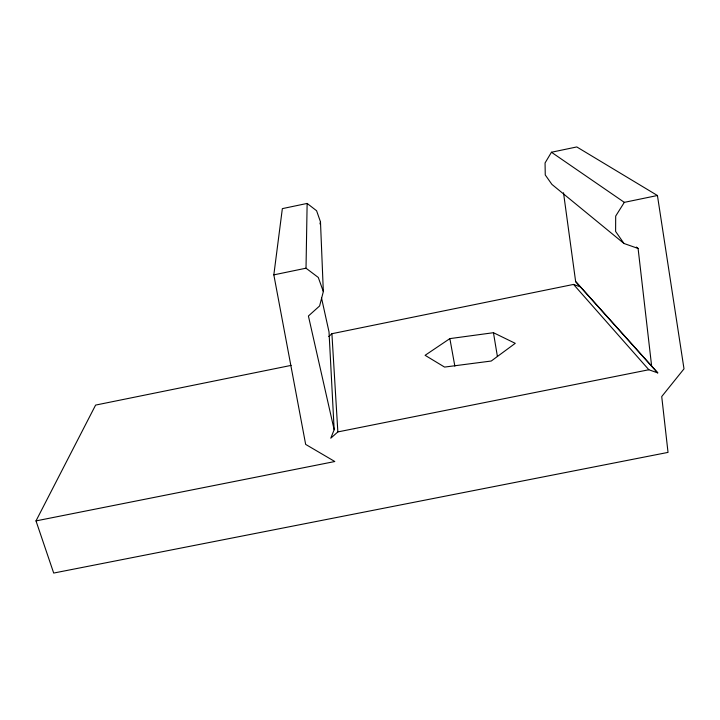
<?xml version="1.0" encoding="UTF-8"?>
<svg xmlns="http://www.w3.org/2000/svg" width="720" height="720" viewBox="0 0 720 720"><rect width="100%" height="100%" fill="white"/><g stroke="black" fill="none" stroke-linecap="round" stroke-linejoin="round"><path stroke-width="1.08" d="M648.855 369.747L337.851 431.919L330.777 438.192L334.161 429.732L308.412 316.008L319.608 305.955L323.334 291.582L318.294 277.461L306.018 268.2L307.134 203.436L282.348 208.629L273.834 274.86L305.658 444.402L334.818 461.52L36 520.902L53.694 573.057L668.025 452.394L661.725 396.558L684 368.856L657.432 195.507L576.792 146.943L551.457 152.244L545.058 162.954L545.256 174.96L551.925 184.41L623.988 243.486L638.091 248.454L651.654 366.219L657.747 372.897L648.855 369.747L573.543 284.418L331.902 333.711L328.752 336.591M319.959 223.92L320.481 221.859L316.584 210.735L307.134 203.436M36 520.902L95.607 405.09L291.123 365.391M657.432 195.507L624.321 202.356L615.69 216.081L615.609 231.444L623.988 243.486M449.865 338.616L425.097 355.311L444.573 367.083L491.247 361.026L515.259 343.332L493.452 332.703L449.865 338.616L454.851 366.129M273.834 274.86L306.018 268.2M573.543 284.418L580.527 286.947L657.747 372.897M551.457 152.244L624.321 202.356M636.345 247.059L638.091 248.454M563.508 192.771L575.649 281.601L580.527 286.947M575.649 281.601L651.654 366.219M321.534 298.017L329.022 331.938L334.161 429.732M493.452 332.703L497.403 356.463M331.902 333.711L337.851 431.919M320.481 221.859L323.334 291.582"/></g></svg>
